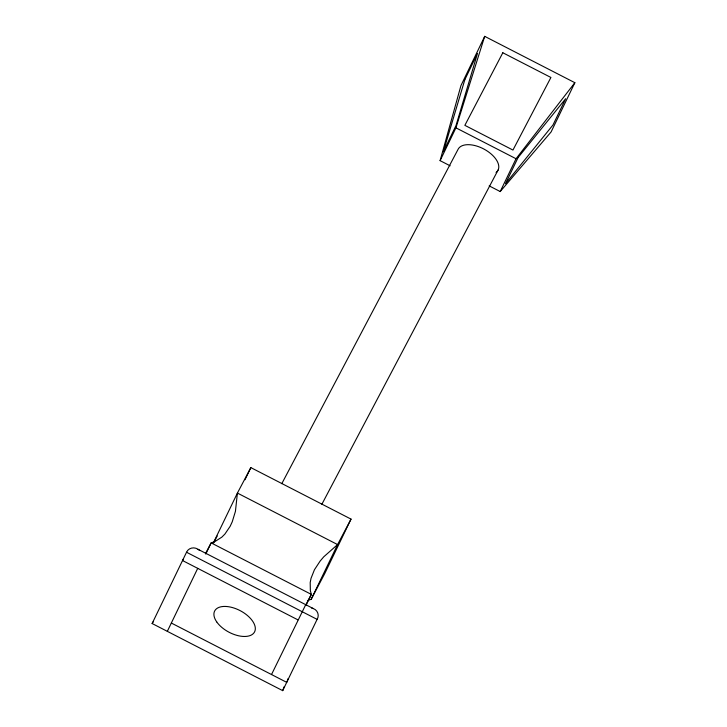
<?xml version="1.0" encoding="UTF-8"?>
<svg xmlns="http://www.w3.org/2000/svg" width="727" height="727" viewBox="0 0 727 727"><rect width="100%" height="100%" fill="white"/><g stroke="black" fill="none" stroke-linecap="round" stroke-linejoin="round"><path stroke-width="1.09" d="M450.122 165.801L440.099 160.649L460.954 85.568L484.7 36.35L574.866 82.705L551.111 131.923L500.212 191.555L489.189 185.885M284.057 686.806L282.703 690.65L152.134 623.53L186.53 552.247C188.411 547.849 194.127 546.595 197.944 549.267L313.319 608.581C317.672 610.089 319.616 615.478 317.099 619.368L282.703 690.65M440.099 160.649L455.938 127.834L484.7 36.35M305.422 605.409L305.722 604.682L271.516 674.547M167.328 631.336L197.726 568.35M205.777 554.029L211.148 542.887L214.938 541.551L221.835 537.135L224.897 534.072L230.114 526.375L232.24 521.804L235.43 511.354L237.411 493.07L250.842 467.606L351.023 519.105L324.633 573.794L311.201 599.266L307.412 600.593M213.465 542.696L237.411 493.07L337.592 544.578L311.201 599.266M244.972 479.756L250.842 467.606M500.212 191.555L516.043 158.74L574.866 82.705M305.949 605.527L311.329 594.386L310.347 590.606L310.202 582.554L311.02 578.347L314.446 569.732L320.144 561.062L323.788 556.782L337.592 544.578L351.023 519.105M205.468 553.656L211.148 542.887L311.329 594.386L305.649 605.164M213.602 542.869L217.219 536.008M281.794 483.664L458.037 149.398A22.528 12.141 27.8 0 1 485.918 150.198A22.528 12.141 27.8 0 1 496.059 172.481M321.87 504.265L498.104 170M152.134 623.53L153.179 621.858M311.447 607.908L313.319 608.581M455.938 127.834L516.043 158.74M186.53 552.247L317.099 619.368M297.897 619.849L182.532 560.544A17.084 14.395 25.8 0 1 183.531 558.945M171.336 623.039L286.711 682.353A17.084 14.395 25.8 0 0 287.928 678.791M197.944 549.267L199.643 550.421M464.844 79.643L443.334 151.816L456.002 125.571L477.503 53.389L464.844 79.643M518.115 157.495L505.447 183.749L553.002 124.962L565.67 98.708L518.115 157.495M502.82 52.753L464.862 125.344L512.953 150.062L550.912 77.471L502.82 52.753M216.719 621.903A22.528 12.141 27.8 0 0 252.605 634.226A22.528 12.141 27.8 0 0 234.53 608.217A22.528 12.141 27.8 0 0 216.719 621.903"/></g></svg>
